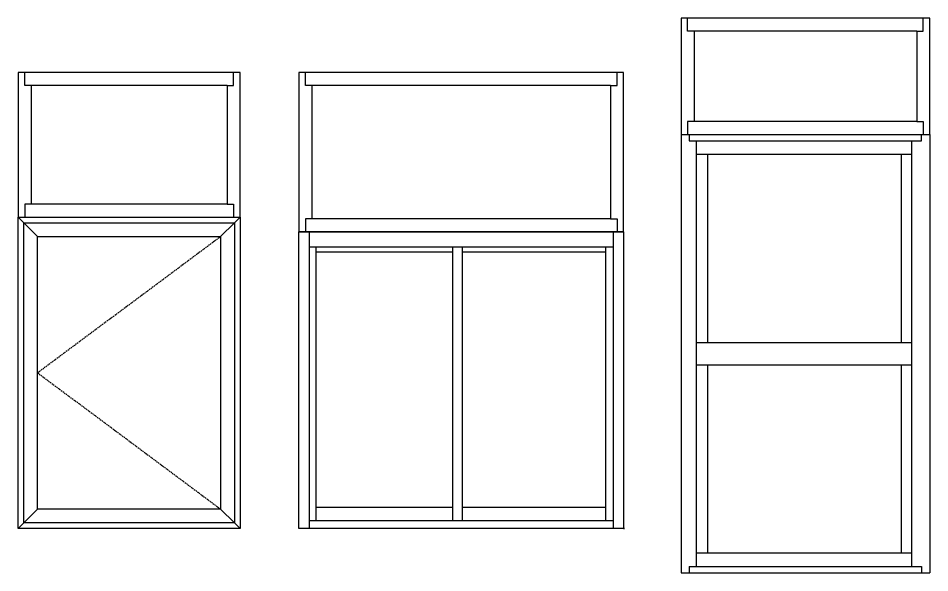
# Model space of a CAD drawing. Extents: x -138 to 168, y -127 to 72.
# Drawn here: x -138.1 to 37.1, y -126.7 to -20.2 of the extents above; entities that cross this region are included whole.
import ezdxf

# ---------------------------------------------------------------- set-up
doc = ezdxf.new("R2010")
doc.units = 0
doc.header["$MEASUREMENT"] = 0
doc.linetypes.add('HIDDEN', pattern=[0.375, 0.25, -0.125])
for name, color, linetype in [('ELEV_FRAME', 1, 'CONTINUOUS'), ('ELEV_VENT', 5, 'CONTINUOUS'), ('MISC', 7, 'CONTINUOUS')]:
    doc.layers.add(name, color=color, linetype=linetype)

msp = doc.modelspace()

# ---------------------------------------------------------------- linework, layer by layer
at = {"layer": 'ELEV_FRAME'}
for p, q in [((-10.66, -20.18), (-10.66, -42.52)), ((37.1, -20.18), (-10.66, -20.18)), ((-9.42, -22.67), (-9.42, -20.18)), ((35.86, -22.67), (35.86, -20.18)), ((-8.17, -22.67), (-9.42, -22.67)), ((-8.17, -22.67), (-8.17, -40.02)), ((34.61, -22.67), (-8.17, -22.67)), ((34.61, -22.67), (34.61, -40.02)), ((34.61, -22.67), (35.86, -22.67)), ((-138.06, -30.61), (-138.06, -58.42)), ((-95.44, -30.61), (-138.06, -30.61)), ((-136.81, -33.11), (-136.81, -30.61)), ((-96.69, -33.11), (-96.69, -30.61)), ((-21.75, -30.61), (-84.12, -30.61)), ((-84.12, -30.61), (-84.12, -61.2)), ((-82.87, -33.11), (-82.87, -30.61)), ((-22.99, -33.11), (-22.99, -30.61)), ((-135.56, -33.11), (-136.81, -33.11)), ((-135.56, -33.11), (-135.56, -55.92)), ((-97.94, -33.11), (-135.56, -33.11)), ((-97.94, -33.11), (-97.94, -55.92)), ((-97.94, -33.11), (-96.69, -33.11)), ((-81.62, -33.11), (-82.87, -33.11)), ((-24.24, -33.11), (-81.62, -33.11)), ((-81.62, -33.11), (-81.62, -58.7)), ((-24.24, -33.11), (-24.24, -58.7)), ((-24.24, -33.11), (-22.99, -33.11)), ((-8.17, -40.02), (-9.42, -40.02)), ((-9.42, -40.02), (-9.42, -42.52)), ((34.61, -40.02), (-8.17, -40.02)), ((34.61, -40.02), (35.86, -40.02)), ((35.86, -40.02), (35.86, -42.52)), ((-9.1, -42.52), (-9.1, -43.74)), ((-135.56, -55.92), (-136.81, -55.92)), ((-136.81, -55.92), (-136.81, -58.42)), ((-97.94, -55.92), (-135.56, -55.92)), ((-97.94, -55.92), (-96.69, -55.92)), ((-96.69, -55.92), (-96.69, -58.42)), ((-138.06, -58.42), (-136.98, -59.49)), ((-96.52, -59.49), (-95.44, -58.42)), ((-82.87, -58.7), (-82.87, -61.2)), ((-81.62, -58.7), (-82.87, -58.7)), ((-24.24, -58.7), (-81.62, -58.7)), ((-24.24, -58.7), (-22.99, -58.7)), ((-22.99, -58.7), (-22.99, -61.2)), ((-21.75, -61.2), (-84.12, -61.2)), ((-138.06, -118.21), (-136.98, -117.14)), ((-95.44, -118.21), (-96.52, -117.14)), ((-9.1, -125.5), (-9.1, -126.72)), ((35.54, -125.5), (35.54, -126.72))]:
    msp.add_line(p, q, dxfattribs=at)
at = {"layer": 'ELEV_FRAME', "linetype": 'Continuous'}
for p, q in [((37.1, -42.52), (37.1, -20.18)), ((-95.44, -58.42), (-95.44, -30.61)), ((-21.75, -61.2), (-21.75, -30.61)), ((-10.66, -42.52), (37.1, -42.52)), ((-138.06, -58.42), (-95.44, -58.42))]:
    msp.add_line(p, q, dxfattribs=at)
at = {"layer": 'ELEV_FRAME', "color": 1}
for p, q in [((-10.66, -42.52), (-10.66, -126.72)), ((-10.66, -42.52), (37.1, -42.52)), ((-9.1, -43.74), (35.54, -43.74)), ((-7.76, -43.74), (-7.76, -125.5)), ((33.59, -43.74), (33.59, -125.5)), ((35.54, -43.74), (35.54, -42.52)), ((37.1, -42.52), (37.1, -126.72)), ((-84.12, -118.21), (-84.12, -61.2)), ((-84.12, -61.2), (-21.76, -61.2)), ((-82.11, -118.21), (-82.11, -61.2)), ((-23.75, -61.2), (-23.75, -118.21)), ((-21.75, -61.2), (-21.75, -118.21)), ((-82.11, -64.12), (-23.75, -64.12)), ((-23.75, -116.75), (-82.11, -116.75)), ((-21.56, -118.21), (-84.12, -118.21)), ((-21.75, -118.21), (-21.56, -118.21)), ((-9.1, -125.5), (35.54, -125.5)), ((-10.66, -126.72), (37.1, -126.72))]:
    msp.add_line(p, q, dxfattribs=at)
at = {"layer": 'ELEV_FRAME'}
msp.add_lwpolyline([(-138.06, -118.21), (-138.06, -58.42), (-95.44, -58.42), (-95.44, -118.21)], close=True, dxfattribs=at)
at = {"layer": 'ELEV_VENT'}
for p, q in [((-7.76, -46.31), (33.59, -46.31)), ((-5.58, -46.31), (-5.58, -82.46)), ((31.63, -46.31), (31.63, -82.46)), ((-134.33, -62.14), (-136.98, -59.49)), ((-99.17, -62.14), (-96.52, -59.49)), ((-7.76, -82.46), (33.59, -82.46)), ((-7.76, -86.77), (33.59, -86.77)), ((-5.58, -86.77), (-5.58, -122.92)), ((31.63, -86.77), (31.63, -122.92)), ((-134.33, -114.49), (-136.98, -117.14)), ((-99.17, -114.49), (-96.52, -117.14)), ((-7.76, -122.92), (33.59, -122.92))]:
    msp.add_line(p, q, dxfattribs=at)
at = {"layer": 'ELEV_VENT', "color": 5}
for p, q in [((-80.83, -116.75), (-80.83, -64.12)), ((-54.59, -64.12), (-54.59, -116.75)), ((-52.76, -64.12), (-52.76, -116.75)), ((-25.21, -64.12), (-25.21, -116.75)), ((-80.83, -65.03), (-54.59, -65.03)), ((-52.76, -65.03), (-25.21, -65.03)), ((-54.59, -114.2), (-80.83, -114.2)), ((-25.21, -114.2), (-52.76, -114.2))]:
    msp.add_line(p, q, dxfattribs=at)
at = {"layer": 'ELEV_VENT'}
for points in [[(-136.98, -117.14), (-136.98, -59.49), (-96.52, -59.49), (-96.52, -117.14)], [(-134.33, -114.49), (-134.33, -62.14), (-99.17, -62.14), (-99.17, -114.49)]]:
    msp.add_lwpolyline(points, close=True, dxfattribs=at)
at = {"layer": 'MISC', "linetype": 'HIDDEN'}
for p, q in [((-99.17, -62.14), (-134.33, -88.31)), ((-134.33, -88.31), (-99.17, -114.49))]:
    msp.add_line(p, q, dxfattribs=at)

doc.saveas('drawing.dxf')
